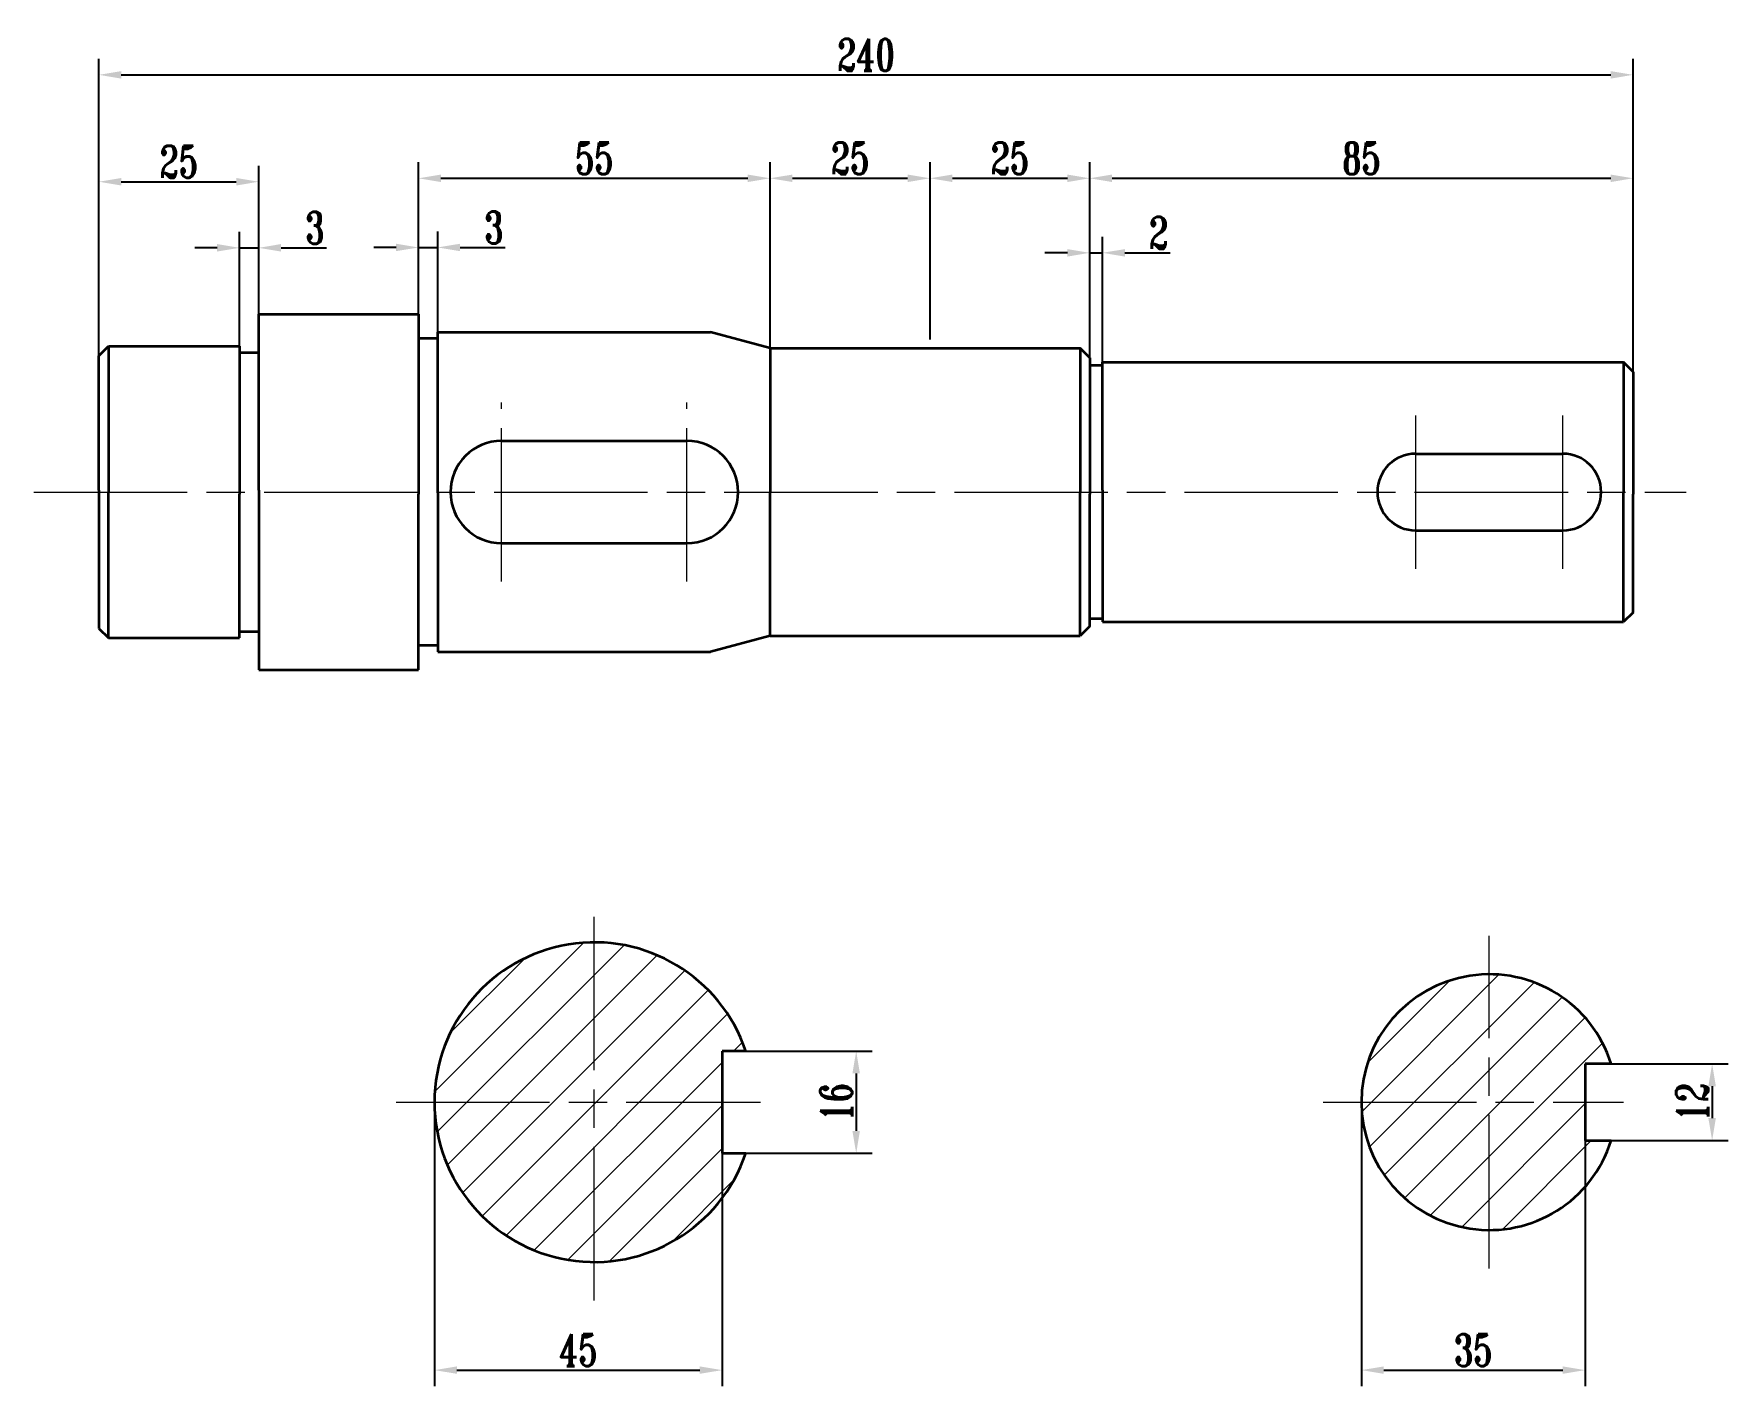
# Model space of a CAD drawing. Header units: millimetres. Extents: x 63 to 328, y 51 to 262.
import ezdxf

# ---------------------------------------------------------------- set-up
doc = ezdxf.new("R2010")
doc.units = ezdxf.units.MM
doc.linetypes.add('ACAD_ISO08W100', pattern=[36, 24, -3, 6, -3])
for name, color, linetype, lineweight in [('剖面线', 142, 'Continuous', 13), ('文本层', 212, 'Continuous', 13), ('点划线', 1, 'ACAD_ISO08W100', 13), ('轮廓线', 7, 'Continuous', 35)]:
    doc.layers.add(name, color=color, linetype=linetype, lineweight=lineweight)
doc.styles.add('数字与字母', font='romant.shx', dxfattribs={"width": 0.7})
doc.dimstyles.new('机械标注', dxfattribs={"dimtxt": 5, "dimasz": 3.5, "dimexe": 2.5, "dimexo": 0, "dimtad": 1, "dimtoh": 1, "dimdec": 1, "dimdsep": 46, "dimtxsty": '数字与字母', "dimcen": 2.5, "dimadec": 0, "dimazin": 0, "dimtfac": 1, "dimtdec": 1, "dimtmove": 0, "dimatfit": 3, "dimfxl": 0, "dimarcsym": 0})

# ---------------------------------------------------------------- blocks, each defined once
blk = doc.blocks.new('*D1')
at = {"layer": 'Defpoints', "color": 0}
for p in [(98.37, 239.07), (98.37, 218.34), (73.37, 211.84)]:
    blk.add_point(p, dxfattribs=at)
at = {"layer": '文本层', "color": 0, "lineweight": -2}
for p, q in [((73.37, 211.84), (73.37, 241.57)), ((98.37, 218.34), (98.37, 241.57)), ((76.87, 239.07), (94.87, 239.07))]:
    blk.add_line(p, q, dxfattribs=at)
at = {"layer": '文本层', "color": 0}
for points in [[(76.87, 239.65), (76.87, 238.48), (73.37, 239.07)], [(94.87, 239.65), (94.87, 238.48), (98.37, 239.07)]]:
    blk.add_solid(points, dxfattribs=at)
at = {"layer": '文本层', "color": 0, "insert": (85.87, 242.19), "char_height": 5, "attachment_point": 5, "style": '数字与字母'}
blk.add_mtext('25', dxfattribs=at)
blk = doc.blocks.new('*D2')
at = {"layer": 'Defpoints', "color": 0}
for p in [(98.37, 228.73), (98.37, 218.34), (95.37, 213.34)]:
    blk.add_point(p, dxfattribs=at)
at = {"layer": '文本层', "color": 0, "lineweight": -2}
for p, q in [((95.37, 213.34), (95.37, 231.23)), ((98.37, 218.34), (98.37, 231.23)), ((91.87, 228.73), (88.37, 228.73)), ((95.37, 228.73), (98.37, 228.73)), ((101.87, 228.73), (108.95, 228.73))]:
    blk.add_line(p, q, dxfattribs=at)
at = {"layer": '文本层', "color": 0}
for points in [[(91.87, 229.32), (91.87, 228.15), (95.37, 228.73)], [(101.87, 229.32), (101.87, 228.15), (98.37, 228.73)]]:
    blk.add_solid(points, dxfattribs=at)
at = {"layer": '文本层', "color": 0, "insert": (107.16, 231.86), "char_height": 5, "attachment_point": 5, "style": '数字与字母'}
blk.add_mtext('3', dxfattribs=at)
blk = doc.blocks.new('*D3')
at = {"layer": 'Defpoints', "color": 0}
for p in [(126.37, 228.79), (123.37, 218.34), (126.37, 215.53)]:
    blk.add_point(p, dxfattribs=at)
at = {"layer": '文本层', "color": 0, "lineweight": -2}
for p, q in [((123.37, 218.34), (123.37, 231.29)), ((126.37, 215.53), (126.37, 231.29)), ((119.87, 228.79), (116.37, 228.79)), ((123.37, 228.79), (126.37, 228.79)), ((129.87, 228.79), (136.95, 228.79))]:
    blk.add_line(p, q, dxfattribs=at)
at = {"layer": '文本层', "color": 0}
for points in [[(119.87, 229.37), (119.87, 228.21), (123.37, 228.79)], [(129.87, 229.37), (129.87, 228.21), (126.37, 228.79)]]:
    blk.add_solid(points, dxfattribs=at)
at = {"layer": '文本层', "color": 0, "insert": (135.16, 231.91), "char_height": 5, "attachment_point": 5, "style": '数字与字母'}
blk.add_mtext('3', dxfattribs=at)
blk = doc.blocks.new('*D4')
at = {"layer": 'Defpoints', "color": 0}
for p in [(178.37, 239.61), (123.37, 218.34), (178.37, 213.03)]:
    blk.add_point(p, dxfattribs=at)
at = {"layer": '文本层', "color": 0, "lineweight": -2}
for p, q in [((123.37, 218.34), (123.37, 242.11)), ((178.37, 213.03), (178.37, 242.11)), ((126.87, 239.61), (174.87, 239.61))]:
    blk.add_line(p, q, dxfattribs=at)
at = {"layer": '文本层', "color": 0}
for points in [[(126.87, 240.19), (126.87, 239.02), (123.37, 239.61)], [(174.87, 240.19), (174.87, 239.02), (178.37, 239.61)]]:
    blk.add_solid(points, dxfattribs=at)
at = {"layer": '文本层', "color": 0, "insert": (150.87, 242.73), "char_height": 5, "attachment_point": 5, "style": '数字与字母'}
blk.add_mtext('55', dxfattribs=at)
blk = doc.blocks.new('*D5')
at = {"layer": 'Defpoints', "color": 0}
for p in [(203.39, 239.61), (178.37, 213.03), (203.39, 214.4)]:
    blk.add_point(p, dxfattribs=at)
at = {"layer": '文本层', "color": 0, "lineweight": -2}
for p, q in [((178.37, 213.03), (178.37, 242.11)), ((203.39, 214.4), (203.39, 242.11)), ((181.87, 239.61), (199.89, 239.61))]:
    blk.add_line(p, q, dxfattribs=at)
at = {"layer": '文本层', "color": 0}
for points in [[(181.87, 240.19), (181.87, 239.02), (178.37, 239.61)], [(199.89, 240.19), (199.89, 239.02), (203.39, 239.61)]]:
    blk.add_solid(points, dxfattribs=at)
at = {"layer": '文本层', "color": 0, "insert": (190.88, 242.73), "char_height": 5, "attachment_point": 5, "style": '数字与字母'}
blk.add_mtext('25', dxfattribs=at)
blk = doc.blocks.new('*D6')
at = {"layer": 'Defpoints', "color": 0}
for p in [(228.37, 239.61), (203.39, 214.4), (228.37, 211.53)]:
    blk.add_point(p, dxfattribs=at)
at = {"layer": '文本层', "color": 0, "lineweight": -2}
for p, q in [((203.39, 214.4), (203.39, 242.11)), ((228.37, 211.53), (228.37, 242.11)), ((206.89, 239.61), (224.87, 239.61))]:
    blk.add_line(p, q, dxfattribs=at)
at = {"layer": '文本层', "color": 0}
for points in [[(206.89, 240.19), (206.89, 239.02), (203.39, 239.61)], [(224.87, 240.19), (224.87, 239.02), (228.37, 239.61)]]:
    blk.add_solid(points, dxfattribs=at)
at = {"layer": '文本层', "color": 0, "insert": (215.88, 242.73), "char_height": 5, "attachment_point": 5, "style": '数字与字母'}
blk.add_mtext('25', dxfattribs=at)
blk = doc.blocks.new('*D7')
at = {"layer": 'Defpoints', "color": 0}
for p in [(313.37, 239.61), (228.37, 211.53), (313.37, 209.34)]:
    blk.add_point(p, dxfattribs=at)
at = {"layer": '文本层', "color": 0, "lineweight": -2}
for p, q in [((228.37, 211.53), (228.37, 242.11)), ((313.37, 209.34), (313.37, 242.11)), ((231.87, 239.61), (309.87, 239.61))]:
    blk.add_line(p, q, dxfattribs=at)
at = {"layer": '文本层', "color": 0}
for points in [[(231.87, 240.19), (231.87, 239.02), (228.37, 239.61)], [(309.87, 240.19), (309.87, 239.02), (313.37, 239.61)]]:
    blk.add_solid(points, dxfattribs=at)
at = {"layer": '文本层', "color": 0, "insert": (270.87, 242.73), "char_height": 5, "attachment_point": 5, "style": '数字与字母'}
blk.add_mtext('85', dxfattribs=at)
blk = doc.blocks.new('*D8')
at = {"layer": 'Defpoints', "color": 0}
for p in [(230.37, 227.95), (228.37, 211.53), (230.37, 210.84)]:
    blk.add_point(p, dxfattribs=at)
at = {"layer": '文本层', "color": 0, "lineweight": -2}
for p, q in [((224.87, 227.95), (221.37, 227.95)), ((228.37, 211.53), (228.37, 230.45)), ((228.37, 227.95), (230.37, 227.95)), ((230.37, 210.84), (230.37, 230.45)), ((233.87, 227.95), (240.95, 227.95))]:
    blk.add_line(p, q, dxfattribs=at)
at = {"layer": '文本层', "color": 0}
for points in [[(224.87, 228.53), (224.87, 227.36), (228.37, 227.95)], [(233.87, 228.53), (233.87, 227.36), (230.37, 227.95)]]:
    blk.add_solid(points, dxfattribs=at)
at = {"layer": '文本层', "color": 0, "insert": (239.16, 231.07), "char_height": 5, "attachment_point": 5, "style": '数字与字母'}
blk.add_mtext('2', dxfattribs=at)
blk = doc.blocks.new('*D9')
at = {"layer": 'Defpoints', "color": 0}
for p in [(313.37, 255.79), (313.37, 213.07), (73.37, 211.84)]:
    blk.add_point(p, dxfattribs=at)
at = {"layer": '文本层', "color": 0, "lineweight": -2}
for p, q in [((73.37, 211.84), (73.37, 258.29)), ((313.37, 213.07), (313.37, 258.29)), ((76.87, 255.79), (309.87, 255.79))]:
    blk.add_line(p, q, dxfattribs=at)
at = {"layer": '文本层', "color": 0}
for points in [[(76.87, 256.37), (76.87, 255.2), (73.37, 255.79)], [(309.87, 256.37), (309.87, 255.2), (313.37, 255.79)]]:
    blk.add_solid(points, dxfattribs=at)
at = {"layer": '文本层', "color": 0, "insert": (193.37, 258.91), "char_height": 5, "attachment_point": 5, "style": '数字与字母'}
blk.add_mtext('240', dxfattribs=at)
blk = doc.blocks.new('*D10')
at = {"layer": 'Defpoints', "color": 0}
for p in [(125.87, 95.1), (170.87, 94.59), (170.87, 53.19)]:
    blk.add_point(p, dxfattribs=at)
at = {"layer": '文本层', "color": 0, "lineweight": -2}
for p, q in [((125.87, 95.1), (125.87, 50.69)), ((170.87, 94.59), (170.87, 50.69)), ((129.37, 53.19), (167.37, 53.19))]:
    blk.add_line(p, q, dxfattribs=at)
at = {"layer": '文本层', "color": 0}
for points in [[(129.37, 53.77), (129.37, 52.61), (125.87, 53.19)], [(167.37, 53.77), (167.37, 52.61), (170.87, 53.19)]]:
    blk.add_solid(points, dxfattribs=at)
at = {"layer": '文本层', "color": 0, "insert": (148.37, 56.31), "char_height": 5, "attachment_point": 5, "style": '数字与字母'}
blk.add_mtext('45', dxfattribs=at)
blk = doc.blocks.new('*D11')
at = {"layer": 'Defpoints', "color": 0}
for p in [(270.87, 95.1), (305.87, 94.88), (305.87, 53.19)]:
    blk.add_point(p, dxfattribs=at)
at = {"layer": '文本层', "color": 0, "lineweight": -2}
for p, q in [((270.87, 95.1), (270.87, 50.69)), ((305.87, 94.88), (305.87, 50.69)), ((274.37, 53.19), (302.37, 53.19))]:
    blk.add_line(p, q, dxfattribs=at)
at = {"layer": '文本层', "color": 0}
for points in [[(274.37, 53.77), (274.37, 52.61), (270.87, 53.19)], [(302.37, 53.77), (302.37, 52.61), (305.87, 53.19)]]:
    blk.add_solid(points, dxfattribs=at)
at = {"layer": '文本层', "color": 0, "insert": (288.37, 56.31), "char_height": 5, "attachment_point": 5, "style": '数字与字母'}
blk.add_mtext('35', dxfattribs=at)
blk = doc.blocks.new('*D12')
at = {"layer": 'Defpoints', "color": 0}
for p in [(174.56, 103.1), (174.56, 87.1), (191.84, 87.1)]:
    blk.add_point(p, dxfattribs=at)
at = {"layer": '文本层', "color": 0, "lineweight": -2}
for p, q in [((174.56, 103.1), (194.34, 103.1)), ((191.84, 99.6), (191.84, 90.6)), ((174.56, 87.1), (194.34, 87.1))]:
    blk.add_line(p, q, dxfattribs=at)
at = {"layer": '文本层', "color": 0}
for points in [[(191.25, 99.6), (192.42, 99.6), (191.84, 103.1)], [(191.25, 90.6), (192.42, 90.6), (191.84, 87.1)]]:
    blk.add_solid(points, dxfattribs=at)
at = {"layer": '文本层', "color": 0, "insert": (188.71, 95.1), "char_height": 5, "attachment_point": 5, "rotation": 90, "style": '数字与字母'}
blk.add_mtext('16', dxfattribs=at)
blk = doc.blocks.new('*D13')
at = {"layer": 'Defpoints', "color": 0}
for p in [(309.95, 101.1), (309.95, 89.1), (325.74, 89.1)]:
    blk.add_point(p, dxfattribs=at)
at = {"layer": '文本层', "color": 0, "lineweight": -2}
for p, q in [((309.95, 101.1), (328.24, 101.1)), ((325.74, 97.6), (325.74, 92.6)), ((309.95, 89.1), (328.24, 89.1))]:
    blk.add_line(p, q, dxfattribs=at)
at = {"layer": '文本层', "color": 0}
for points in [[(325.15, 97.6), (326.32, 97.6), (325.74, 101.1)], [(325.15, 92.6), (326.32, 92.6), (325.74, 89.1)]]:
    blk.add_solid(points, dxfattribs=at)
at = {"layer": '文本层', "color": 0, "insert": (322.61, 95.1), "char_height": 5, "attachment_point": 5, "rotation": 90, "style": '数字与字母'}
blk.add_mtext('12', dxfattribs=at)

msp = doc.modelspace()

# ---------------------------------------------------------------- hatches: boundary and pattern name
at = {"layer": '剖面线'}
h = msp.add_hatch(dxfattribs=at)
h.set_pattern_fill('ANSI31', color=256, scale=1.5, style=0)
h.set_pattern_definition([(45, (0, 58.4194), (-3.367596, 3.367596), [])])
h.paths.add_polyline_path([(150.87, 95.1), (170.87, 95.1), (170.87, 103.1), (174.56, 103.1, 0.321725), (150.87, 120.1)])
h.paths.add_polyline_path([(150.87, 120.1, 0.414214), (125.87, 95.1), (150.87, 95.1)])
h.paths.add_polyline_path([(125.87, 95.1, 0.414214), (150.87, 70.1), (150.87, 95.1)])
h.paths.add_polyline_path([(150.87, 70.1, 0.321725), (174.56, 87.1), (170.87, 87.1), (170.87, 95.1), (150.87, 95.1)])
h.paths.add_polyline_path([(290.87, 115.1, 0.414214), (270.87, 95.1), (290.87, 95.1)])
h.paths.add_polyline_path([(270.87, 95.1, 0.414214), (290.87, 75.1), (290.87, 95.1)])
h.paths.add_polyline_path([(290.87, 75.1, 0.327538), (309.95, 89.1), (305.87, 89.1), (305.87, 95.1), (290.87, 95.1)])
h.paths.add_polyline_path([(305.87, 95.1), (305.87, 101.1), (309.95, 101.1, 0.327538), (290.87, 115.1), (290.87, 95.1)])

# ---------------------------------------------------------------- linework, layer by layer
at = {"layer": '点划线'}
for p, q in [((136.37, 176.53), (136.37, 204.53)), ((165.37, 176.53), (165.37, 204.53)), ((279.37, 178.53), (279.37, 202.53)), ((302.37, 178.53), (302.37, 202.53)), ((63.2, 190.53), (321.68, 190.53)), ((150.87, 64.1), (150.87, 126.1)), ((290.87, 69.1), (290.87, 121.1)), ((119.87, 95.1), (176.87, 95.1)), ((264.87, 95.1), (311.87, 95.1))]:
    msp.add_line(p, q, dxfattribs=at)
at = {"layer": '轮廓线'}
for p, q in [((98.37, 190.84), (98.37, 218.34)), ((98.37, 218.34), (123.37, 218.34)), ((123.37, 218.34), (123.37, 190.84)), ((126.37, 190.53), (126.37, 215.53)), ((126.37, 215.53), (169.04, 215.53)), ((178.37, 213.03), (169.04, 215.53)), ((73.37, 211.84), (74.87, 213.34)), ((74.87, 213.34), (95.37, 213.34)), ((74.87, 213.34), (74.87, 190.53)), ((95.37, 213.34), (95.37, 190.84)), ((95.37, 212.34), (98.37, 212.34)), ((126.37, 214.53), (123.37, 214.53)), ((178.37, 213.03), (178.37, 190.53)), ((178.37, 213.03), (226.87, 213.03)), ((228.37, 211.53), (226.87, 213.03)), ((226.87, 213.03), (226.87, 190.53)), ((73.37, 190.84), (73.37, 211.84)), ((228.37, 211.53), (228.37, 190.84)), ((230.37, 210.34), (228.37, 210.34)), ((230.37, 190.84), (230.37, 210.84)), ((230.37, 210.84), (311.87, 210.84)), ((313.37, 209.34), (311.87, 210.84)), ((311.87, 210.84), (311.87, 190.53)), ((313.37, 209.34), (313.37, 190.84)), ((136.37, 198.53), (165.37, 198.53)), ((279.37, 196.53), (302.37, 196.53)), ((73.37, 190.84), (73.37, 190.21)), ((95.37, 190.84), (95.37, 190.21)), ((98.37, 190.84), (98.37, 190.21)), ((123.37, 190.84), (123.37, 190.21)), ((228.37, 190.84), (228.37, 190.21)), ((230.37, 190.84), (230.37, 190.21)), ((313.37, 190.84), (313.37, 190.21)), ((73.37, 190.21), (73.37, 169.21)), ((74.87, 167.71), (74.87, 190.53)), ((95.37, 167.71), (95.37, 190.21)), ((98.37, 190.21), (98.37, 162.71)), ((123.37, 162.71), (123.37, 190.21)), ((126.37, 190.53), (126.37, 165.53)), ((178.37, 168.03), (178.37, 190.53)), ((226.87, 168.03), (226.87, 190.53)), ((228.37, 169.53), (228.37, 190.21)), ((230.37, 190.21), (230.37, 170.21)), ((311.87, 170.21), (311.87, 190.53)), ((313.37, 171.71), (313.37, 190.21)), ((279.37, 184.53), (302.37, 184.53)), ((136.37, 182.53), (165.37, 182.53)), ((230.37, 170.71), (228.37, 170.71)), ((230.37, 170.21), (311.87, 170.21)), ((313.37, 171.71), (311.87, 170.21)), ((73.37, 169.21), (74.87, 167.71)), ((74.87, 167.71), (95.37, 167.71)), ((95.37, 168.71), (98.37, 168.71)), ((178.37, 168.03), (169.04, 165.53)), ((178.37, 168.03), (226.87, 168.03)), ((228.37, 169.53), (226.87, 168.03)), ((126.37, 166.53), (123.37, 166.53)), ((126.37, 165.53), (169.04, 165.53)), ((98.37, 162.71), (123.37, 162.71)), ((174.56, 103.1), (170.87, 103.1)), ((170.87, 103.1), (170.87, 87.1)), ((309.95, 101.1), (305.87, 101.1)), ((305.87, 101.1), (305.87, 89.1)), ((305.87, 89.1), (309.95, 89.1)), ((170.87, 87.1), (174.56, 87.1))]:
    msp.add_line(p, q, dxfattribs=at)
for centre, radius, start, end in [((136.37, 190.53), 8, 90, 270), ((165.37, 190.53), 8, 270, 90), ((279.37, 190.53), 6, 90, 270), ((302.37, 190.53), 6, 270, 90), ((150.87, 95.1), 25, 18.6629, 341.3371), ((290.87, 95.1), 20, 17.4576, 342.5424)]:
    msp.add_arc(centre, radius, start, end, dxfattribs=at)

# ---------------------------------------------------------------- dimensions: what is measured, and where the dimension line sits
at = {"layer": '文本层'}
for base, p1, p2, picture, middle in [((313.37, 255.79), (73.37, 211.84), (313.37, 213.07), '*D9', (193.37, 258.91)), ((98.37, 239.07), (73.37, 211.84), (98.37, 218.34), '*D1', (85.87, 242.19)), ((178.37, 239.61), (123.37, 218.34), (178.37, 213.03), '*D4', (150.87, 242.73)), ((98.37, 228.73), (95.37, 213.34), (98.37, 218.34), '*D2', (107.16, 231.86)), ((126.37, 228.79), (123.37, 218.34), (126.37, 215.53), '*D3', (135.16, 231.91)), ((230.37, 227.95), (228.37, 211.53), (230.37, 210.84), '*D8', (239.16, 231.07)), ((170.87, 53.19), (125.87, 95.1), (170.87, 94.59), '*D10', (148.37, 56.31)), ((305.87, 53.19), (270.87, 95.1), (305.87, 94.88), '*D11', (288.37, 56.31))]:
    dim = msp.add_linear_dim(base=base, p1=p1, p2=p2, dimstyle='机械标注', dxfattribs=at)
    dim.commit()
    dim.dimension.update_dxf_attribs({"geometry": picture, "text_midpoint": middle})
for base, p1, p2, picture, middle in [((203.39, 239.61), (178.37, 213.03), (203.39, 214.4), '*D5', (190.88, 242.73)), ((228.37, 239.61), (203.39, 214.4), (228.37, 211.53), '*D6', (215.88, 242.73)), ((313.37, 239.61), (228.37, 211.53), (313.37, 209.34), '*D7', (270.87, 242.73))]:
    dim = msp.add_linear_dim(base=base, p1=p1, p2=p2, dimstyle='机械标注', override={"dimtmove": 1}, dxfattribs=at)
    dim.commit()
    dim.dimension.update_dxf_attribs({"geometry": picture, "text_midpoint": middle})
for base, p1, p2, picture, middle in [((191.84, 87.1), (174.56, 103.1), (174.56, 87.1), '*D12', (188.71, 95.1)), ((325.74, 89.1), (309.95, 101.1), (309.95, 89.1), '*D13', (322.61, 95.1))]:
    dim = msp.add_linear_dim(base=base, p1=p1, p2=p2, angle=90, dimstyle='机械标注', dxfattribs=at)
    dim.commit()
    dim.dimension.update_dxf_attribs({"geometry": picture, "text_midpoint": middle})

doc.saveas('drawing.dxf')
